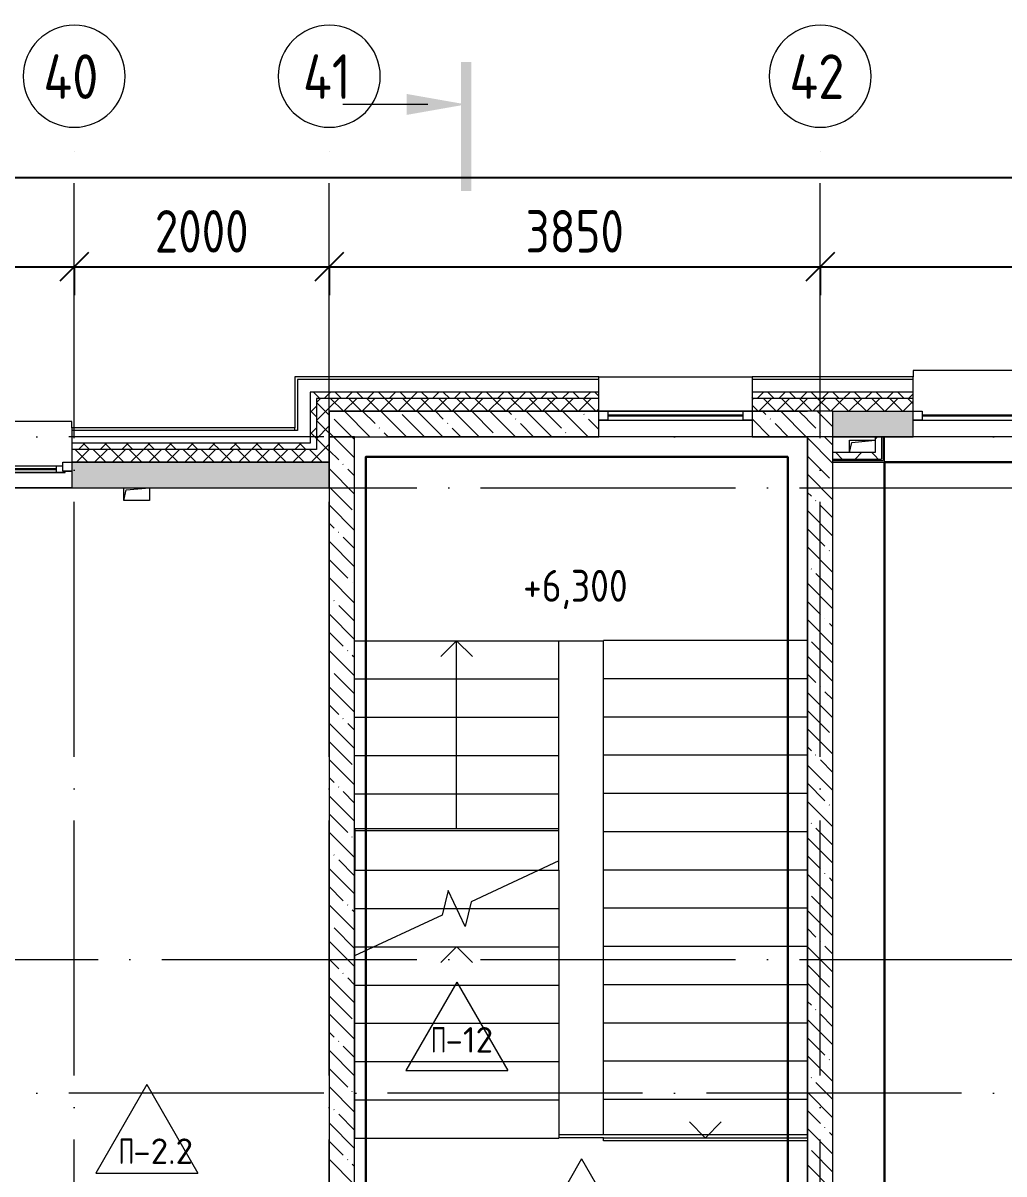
# Model space of a CAD drawing. Header units: millimetres. Extents: x -592259 to 288321, y -552984 to 293768.
# Drawn here: x 162151 to 169844, y -205564 to -196536 of the extents above; entities that cross this region are included whole.
import ezdxf

# ---------------------------------------------------------------- set-up
doc = ezdxf.new("R2010")
doc.units = ezdxf.units.MM
doc.linetypes.add('ADSK_Линия сетки', pattern=[2500, 2000, -250, 0, -250])
doc.linetypes.add('ADSK_Скрыто', pattern=[600, 300, -300])
doc.layers.get('Defpoints').update_dxf_attribs({"color": 250})
for name, color, linetype, lineweight in [('4.5) Штук Гипсовая по ЖБ', 6, 'Continuous', 30), ('4.6) Швы', 6, 'Continuous', 30), ('4.7) Штук. 5 вып 3.7Шт', 6, 'Continuous', 30), ('A-____-____-DIMS', 250, 'Continuous', 9), ('A-DETL-GENF-OTLN', 250, 'Continuous', 5), ('A-FLOR-____-IDEN', 250, 'Continuous', 9), ('A-FLOR-____-OTLN', 250, 'Continuous', 9), ('A-GLAZ-____-MCUT', 250, 'Continuous', 9), ('A-GLAZ-____-OTLN', 250, 'Continuous', 5), ('A-ROOF-___-IDEN', 250, 'Continuous', 9), ('A-ROOF-____-MCUT', 250, 'Continuous', 9), ('A-ROOF-____-OTLN', 250, 'Continuous', 5), ('A-ROOF-FNSH-MCUT', 250, 'Continuous', 9), ('A-WALL-____-MCUT', 250, 'Continuous', 13), ('A-WALL-____-OTLN', 250, 'Continuous', 9), ('A-WALL-____-PATT', 250, 'Continuous', 13), ('A-WALL-FNSH-MCUT', 250, 'Continuous', 13), ('G-____-____-DIMS', 250, 'Continuous', 9), ('G-____-____-SYMB', 250, 'ADSK_Скрыто', 9), ('I-WALL-____-OTLN', 250, 'Continuous', 9), ('S-GRID-____-IDEN', 250, 'Continuous', 9), ('S-GRID-____-OTLN', 250, 'Continuous', 9), ('S-STRS-____-MBND', 250, 'Continuous', 5), ('S-STRS-____-OTLN', 250, 'Continuous', 5)]:
    doc.layers.add(name, color=color, linetype=linetype, lineweight=lineweight)
doc.styles.add('GOST Common', font='', dxfattribs={"width": 0.9, "height": 350})
doc.styles.add('GOST Common_1', font='', dxfattribs={"width": 0.9, "height": 250})
doc.styles.add('ISOCPEUR_2', font='isocpeur.ttf', dxfattribs={"height": 160})
doc.styles.get("Standard").update_dxf_attribs({"font": 'ГОСТ тип А.ttf'})
doc.styles.get('GOST Common').set_extended_font_data('GOST Common')
doc.styles.get('GOST Common_1').set_extended_font_data('GOST Common')
doc.dimstyles.new('А3', dxfattribs={"dimtxt": 333, "dimasz": 222, "dimexe": 222, "dimexo": 111, "dimgap": 111, "dimtad": 1, "dimtoh": 1, "dimdec": 0, "dimrnd": 0.0015, "dimzin": 0, "dimdsep": 46, "dimtxsty": 'Standard', "dimblk": 'OBLIQUE', "dimcen": 0, "dimclrd": 7, "dimclre": 7, "dimclrt": 7, "dimadec": 0, "dimazin": 0, "dimtfac": 1, "dimtdec": 0, "dimtofl": 0, "dimtmove": 0, "dimatfit": 3, "dimfxl": 1, "dimtolj": 1, "dimtzin": 0, "dimarcsym": 0})
pattern_1 = [(135, (28052.9, -258555.93), (-142.5612, -142.5612), []), (135, (28195.47, -258555.93), (-142.5612, -142.5612), [252.016, -50.403, 3.353, -47.05])]
pattern_2 = [(135, (28052.9, -258555.93), (-84.85281, -84.85281), []), (225, (28052.9, -258555.93), (84.85281, -84.85281), [])]
pattern_3 = [(45, (28052.91, -258555.93), (-70.71068, 70.71068), []), (135, (28052.91, -258555.93), (-70.71068, -70.71068), [])]
pattern_4 = [(50, (28052.9, -258555.93), (364.36793, -31.8783), [38.1, -419.1]), (355, (28052.9, -258555.93), (-70.48585, 382.1133), [30.48, -335.28]), (100.451, (28083.27, -258558.6), (293.885, 350.2334), [32.38, -356.18]), (46.184, (28052.9, -258454.33), (542.1585, -84.0858), [57.15, -628.65]), (96.636, (28098.1, -258461.34), (474.8049, 494.8554), [48.57, -534.27]), (351.184, (28052.9, -258454.33), (474.8102, 494.85), [45.72, -502.92]), (21, (28103.7, -258479.73), (303.22847, -204.53046), [38.1, -419.1]), (326, (28103.7, -258479.73), (123.6039, 368.37604), [30.48, -335.28]), (71.451, (28128.97, -258496.77), (426.8341, 163.8427), [32.38, -356.18]), (37.5, (28052.9, -258555.93), (6.17665, 169.11015), [16.764, -314.452, 16.764, -323.596, -336.55]), (37.5, (28052.9, -258555.93), (6.17665, 169.11015), [-671.576, 16.764, -319.786]), (7.5, (28052.9, -258555.93), (133.63888, 200.3615), [16.764, -177.292, 16.764, -306.832, -128.27]), (7.5, (28052.9, -258555.93), (133.63888, 200.3615), [-517.652, 16.764, -111.506]), (327.5, (27939.62, -258555.93), (271.18182, -11.45836), [16.764, -110.236, 16.764, -379.476, -525.78]), (327.5, (27939.62, -258555.93), (271.18182, -11.45836), [-523.24, 16.764, -509.016]), (317.5, (27888.82, -258555.93), (296.2585, 50.85285), [16.764, -148.336, 16.764, -246.38, -373.38]), (317.5, (27888.82, -258555.93), (296.2585, 50.85285), [-428.244, 16.764, -356.616])]
pattern_5 = [(45, (28052.9, -258555.93), (-141.42136, 141.42136), []), (135, (28052.9, -258555.93), (-141.42136, -141.42136), [])]

# ---------------------------------------------------------------- blocks, each defined once
blk = doc.blocks.new('Окно_СКБ_1Ст1 - 120_Окно_СКБ_1Ст_900_ОК6Л-29019250-АР1_Маркировочный план 3 этажа секция 2_3')
at = {"layer": 'A-GLAZ-____-MCUT'}
for p, q in [((-450, -195), (-450, -125)), ((-450, -125), (-380, -125)), ((-380, -125), (-380, -195)), ((380, -155), (-380, -155)), ((-380, -155), (-380, -195)), ((-330, -205), (-330, -155)), ((330, -205), (330, -155)), ((380, -195), (380, -125)), ((380, -125), (450, -125)), ((380, -195), (380, -155)), ((450, -125), (450, -195)), ((-380, -195), (-450, -195)), ((-380, -195), (-400, -195)), ((-400, -195), (-400, -205)), ((-400, -205), (400, -205)), ((400, -205), (-400, -205)), ((450, -195), (380, -195)), ((400, -195), (380, -195)), ((400, -205), (400, -195))]:
    blk.add_line(p, q, dxfattribs=at)
at = {"layer": 'A-GLAZ-____-MCUT', "lineweight": 5}
for p, q in [((-330, -175), (330, -175)), ((330, -185), (-330, -185))]:
    blk.add_line(p, q, dxfattribs=at)
at = {"layer": 'A-GLAZ-____-OTLN'}
for p, q in [((-450, -195), (-400, -195)), ((400, -195), (450, -195))]:
    blk.add_line(p, q, dxfattribs=at)
blk = doc.blocks.new('Окно_СКБ_1Ст1 - 120_Окно_СКБ_1Ст_1200_ОК21-36344877-АР1_Маркировочный план 3 этажа секция 2_3')
at = {"layer": 'A-GLAZ-____-MCUT'}
for p, q in [((-600, -195), (-600, -125)), ((-600, -125), (-530, -125)), ((-530, -125), (-530, -195)), ((530, -195), (530, -125)), ((530, -125), (600, -125)), ((600, -125), (600, -195)), ((-530, -195), (-600, -195)), ((600, -195), (530, -195))]:
    blk.add_line(p, q, dxfattribs=at)
at = {"layer": 'A-GLAZ-____-MCUT', "lineweight": 5}
for p, q in [((530, -155), (-530, -155)), ((530, -165), (-530, -165))]:
    blk.add_line(p, q, dxfattribs=at)
at = {"layer": 'A-GLAZ-____-OTLN'}
for p, q in [((600, -125), (-600, -125)), ((-600, -195), (600, -195))]:
    blk.add_line(p, q, dxfattribs=at)
blk = doc.blocks.new('WNW_Отлив1 - Отлив_металлический 2-V64-АР1_Маркировочный план 3 этажа секция 2_3')
at = {"layer": 'A-GLAZ-____-OTLN'}
for p, q in [((450, 320), (-450, 320)), ((-450, 320), (-450, 270)), ((450, 270), (450, 320))]:
    blk.add_line(p, q, dxfattribs=at)
blk = doc.blocks.new('Окно_СКБ_2Ст1 - Окно_СКБ_2Ст 3300_ОК2-29018964-АР1_Маркировочный план 3 этажа секция 2_3')
at = {"layer": 'A-GLAZ-____-MCUT'}
for p, q in [((-1650, -195), (-1650, -125)), ((-1650, -125), (-1580, -125)), ((-1580, -125), (-1580, -195)), ((750, -195), (750, -125)), ((750, -125), (820, -125)), ((820, -125), (820, -195)), ((1580, -155), (820, -155)), ((820, -155), (820, -195)), ((870, -205), (870, -155)), ((1530, -205), (1530, -155)), ((1580, -195), (1580, -125)), ((1580, -125), (1650, -125)), ((1580, -195), (1580, -155)), ((1650, -125), (1650, -195)), ((-1580, -195), (-1650, -195)), ((820, -195), (750, -195)), ((820, -195), (800, -195)), ((800, -195), (800, -205)), ((800, -205), (1600, -205)), ((1600, -205), (800, -205)), ((1650, -195), (1580, -195)), ((1600, -195), (1580, -195)), ((1600, -205), (1600, -195))]:
    blk.add_line(p, q, dxfattribs=at)
at = {"layer": 'A-GLAZ-____-MCUT', "lineweight": 5}
for p, q in [((750, -155), (-1580, -155)), ((750, -165), (-1580, -165)), ((870, -175), (1530, -175)), ((1530, -185), (870, -185))]:
    blk.add_line(p, q, dxfattribs=at)
at = {"layer": 'A-GLAZ-____-OTLN'}
for p, q in [((-1650, -195), (800, -195)), ((1600, -195), (1650, -195))]:
    blk.add_line(p, q, dxfattribs=at)
blk = doc.blocks.new('WNW_Отлив1 - Отлив_металлический 2-28598290-АР1_Маркировочный план 3 этажа секция 2_3')
at = {"layer": 'A-GLAZ-____-OTLN'}
for p, q in [((1650, 320), (-1650, 320)), ((-1650, 320), (-1650, 270)), ((1650, 270), (1650, 320))]:
    blk.add_line(p, q, dxfattribs=at)
blk = doc.blocks.new('_Wn_-As_OpeningMEP_floor__Rectangular - _Wn_-As_OpeningMEP_floor__Rectangular-V184-АР1_Маркировочный план 3 этажа секция 2_3')
at = {"layer": 'A-DETL-GENF-OTLN', "lineweight": 5}
for p, q in [((-82.3, 82.3), (100, 100)), ((-99.5, 2.5), (-82.3, 82.3))]:
    blk.add_line(p, q, dxfattribs=at)
blk = doc.blocks.new('_Wn_-As_OpeningMEP_floor__Rectangular - _Wn_-As_OpeningMEP_floor__Rectangular-35307840-АР1_Маркировочный план 3 этажа секция 2_3')
at = {"layer": 'A-DETL-GENF-OTLN', "lineweight": 5}
for p, q in [((-82.3, 82.3), (100, 100)), ((-100, 0), (-82.3, 82.3))]:
    blk.add_line(p, q, dxfattribs=at)
blk = doc.blocks.new('Ось сетки - Круг_Ø8 мм-39983606-АР1_Маркировочный план 3 этажа секция 2_3')
at = {"layer": 'S-GRID-____-IDEN'}
for start, end in [(360, 180), (180, 360)]:
    blk.add_arc((0, 0), 4, start, end, dxfattribs=at)
blk = doc.blocks.new('_Oblique')
at = {"color": 0, "linetype": 'ByBlock', "lineweight": -2}
blk.add_line((-0.5, -0.5), (0.5, 0.5), dxfattribs=at)
blk = doc.blocks.new('*D4425')
at = {"layer": 'A-____-____-DIMS', "color": 7, "lineweight": -2, "transparency": 16777216}
for p, q in [((160552.9, -198447.4), (162552.9, -198447.4)), ((160552.9, -198458.4), (160552.9, -198669.4)), ((162552.9, -198458.4), (162552.9, -198669.4))]:
    blk.add_line(p, q, dxfattribs=at)
at = {"layer": 'Defpoints', "color": 0, "transparency": 16777216}
for p in [(160552.9, -198347.4), (162552.9, -198347.4), (162552.9, -198447.4)]:
    blk.add_point(p, dxfattribs=at)
at = {"layer": 'A-____-____-DIMS', "color": 7, "lineweight": -2, "transparency": 16777216, "xscale": 222, "yscale": 222, "zscale": 222, "rotation": 180}
blk.add_blockref('_Oblique', (160552.9, -198447.4), dxfattribs=at)
at = {"layer": 'A-____-____-DIMS', "color": 7, "lineweight": -2, "transparency": 16777216, "xscale": 222, "yscale": 222, "zscale": 222}
blk.add_blockref('_Oblique', (162552.9, -198447.4), dxfattribs=at)
at = {"layer": 'A-____-____-DIMS', "color": 7, "transparency": 16777216, "insert": (161552.9, -198169.9), "char_height": 333, "width": 2.483, "attachment_point": 5}
blk.add_mtext('\\A1;2000', dxfattribs=at)
blk = doc.blocks.new('*D4426')
at = {"layer": 'A-____-____-DIMS', "color": 7, "lineweight": -2, "transparency": 16777216}
for p, q in [((162552.9, -198447.4), (164552.9, -198447.4)), ((162552.9, -198458.4), (162552.9, -198669.4)), ((164552.9, -198458.4), (164552.9, -198669.4))]:
    blk.add_line(p, q, dxfattribs=at)
at = {"layer": 'Defpoints', "color": 0, "transparency": 16777216}
for p in [(162552.9, -198347.4), (164552.9, -198347.4), (164552.9, -198447.4)]:
    blk.add_point(p, dxfattribs=at)
at = {"layer": 'A-____-____-DIMS', "color": 7, "lineweight": -2, "transparency": 16777216, "xscale": 222, "yscale": 222, "zscale": 222, "rotation": 180}
blk.add_blockref('_Oblique', (162552.9, -198447.4), dxfattribs=at)
at = {"layer": 'A-____-____-DIMS', "color": 7, "lineweight": -2, "transparency": 16777216, "xscale": 222, "yscale": 222, "zscale": 222}
blk.add_blockref('_Oblique', (164552.9, -198447.4), dxfattribs=at)
at = {"layer": 'A-____-____-DIMS', "color": 7, "transparency": 16777216, "insert": (163552.9, -198169.9), "char_height": 333, "width": 2.483, "attachment_point": 5}
blk.add_mtext('\\A1;2000', dxfattribs=at)
blk = doc.blocks.new('*D4427')
at = {"layer": 'A-____-____-DIMS', "color": 7, "lineweight": -2, "transparency": 16777216}
for p, q in [((164552.9, -198447.4), (168402.9, -198447.4)), ((164552.9, -198458.4), (164552.9, -198669.4)), ((168402.9, -198458.4), (168402.9, -198669.4))]:
    blk.add_line(p, q, dxfattribs=at)
at = {"layer": 'Defpoints', "color": 0, "transparency": 16777216}
for p in [(164552.9, -198347.4), (168402.9, -198347.4), (168402.9, -198447.4)]:
    blk.add_point(p, dxfattribs=at)
at = {"layer": 'A-____-____-DIMS', "color": 7, "lineweight": -2, "transparency": 16777216, "xscale": 222, "yscale": 222, "zscale": 222, "rotation": 180}
blk.add_blockref('_Oblique', (164552.9, -198447.4), dxfattribs=at)
at = {"layer": 'A-____-____-DIMS', "color": 7, "lineweight": -2, "transparency": 16777216, "xscale": 222, "yscale": 222, "zscale": 222}
blk.add_blockref('_Oblique', (168402.9, -198447.4), dxfattribs=at)
at = {"layer": 'A-____-____-DIMS', "color": 7, "transparency": 16777216, "insert": (166477.9, -198169.9), "char_height": 333, "width": 2.483, "attachment_point": 5}
blk.add_mtext('\\A1;3850', dxfattribs=at)
blk = doc.blocks.new('*D4428')
at = {"layer": 'A-____-____-DIMS', "color": 7, "lineweight": -2, "transparency": 16777216}
for p, q in [((168402.9, -198447.4), (173302.9, -198447.4)), ((168402.9, -198458.4), (168402.9, -198669.4)), ((173302.9, -198458.4), (173302.9, -198669.4))]:
    blk.add_line(p, q, dxfattribs=at)
at = {"layer": 'Defpoints', "color": 0, "transparency": 16777216}
for p in [(168402.9, -198347.4), (173302.9, -198347.4), (173302.9, -198447.4)]:
    blk.add_point(p, dxfattribs=at)
at = {"layer": 'A-____-____-DIMS', "color": 7, "lineweight": -2, "transparency": 16777216, "xscale": 222, "yscale": 222, "zscale": 222, "rotation": 180}
blk.add_blockref('_Oblique', (168402.9, -198447.4), dxfattribs=at)
at = {"layer": 'A-____-____-DIMS', "color": 7, "lineweight": -2, "transparency": 16777216, "xscale": 222, "yscale": 222, "zscale": 222}
blk.add_blockref('_Oblique', (173302.9, -198447.4), dxfattribs=at)
at = {"layer": 'A-____-____-DIMS', "color": 7, "transparency": 16777216, "insert": (170852.9, -198169.9), "char_height": 333, "width": 2.567, "attachment_point": 5}
blk.add_mtext('\\A1;4900', dxfattribs=at)
blk = doc.blocks.new('*D4431')
at = {"layer": 'A-____-____-DIMS', "color": 7, "lineweight": -2, "transparency": 16777216}
for p, q in [((97202.9, -197747.4), (180802.9, -197747.4)), ((97202.9, -197758.4), (97202.9, -197969.4)), ((180802.9, -197758.4), (180802.9, -197969.4))]:
    blk.add_line(p, q, dxfattribs=at)
at = {"layer": 'Defpoints', "color": 0, "transparency": 16777216}
for p in [(97202.9, -197647.4), (180802.9, -197647.4), (180802.9, -197747.4)]:
    blk.add_point(p, dxfattribs=at)
at = {"layer": 'A-____-____-DIMS', "color": 7, "lineweight": -2, "transparency": 16777216, "xscale": 222, "yscale": 222, "zscale": 222, "rotation": 180}
blk.add_blockref('_Oblique', (97202.9, -197747.4), dxfattribs=at)
at = {"layer": 'A-____-____-DIMS', "color": 7, "lineweight": -2, "transparency": 16777216, "xscale": 222, "yscale": 222, "zscale": 222}
blk.add_blockref('_Oblique', (180802.9, -197747.4), dxfattribs=at)
at = {"layer": 'A-____-____-DIMS', "color": 7, "transparency": 16777216, "insert": (139002.9, -197469.9), "char_height": 333, "width": 3.104, "attachment_point": 5}
blk.add_mtext('\\A1;83600', dxfattribs=at)
blk = doc.blocks.new('AAR_СКБ_Марка_Перекрытия - Марка пола-17325028-АР1_Маркировочный план 3 этажа секция 2_3')
at = {"layer": 'A-FLOR-____-IDEN'}
for p, q in [((0, 6.932), (-4.002, 0)), ((0, 6.932), (4.002, 0)), ((-4.002, 0), (4.002, 0))]:
    blk.add_line(p, q, dxfattribs=at)
blk = doc.blocks.new('Разрез - Номер вида спереди_3_5 мм-32550530-АР1_Маркировочный план 3 этажа секция 2_3')
at = {"layer": 'G-____-____-SYMB', "linetype": 'Continuous'}
for points in [[(9.798, 0.404), (9.798, -0.394), (-0.333, -0.394), (-0.333, 0.404)], [(2.176, -4.675), (3, 0), (3.824, -4.675)]]:
    blk.add_hatch(color=256, dxfattribs=at).paths.add_polyline_path(points)
at = {"layer": 'G-____-____-SYMB', "linetype": 'Continuous', "lineweight": 20}
blk.add_line((3, -3), (3, -9.663), dxfattribs=at)
blk = doc.blocks.new('ADSK_Марка_отделка-ступеней - Типоразмер_ADSK_Марка-39154903-АР1_Маркировочный план 3 этажа секция 2_3')
at = {"layer": 'A-ROOF-___-IDEN'}
for p, q in [((0, 6.225), (-4.002, -0.707)), ((0, 6.225), (4.002, -0.707)), ((-4.002, -0.707), (4.002, -0.707))]:
    blk.add_line(p, q, dxfattribs=at)

msp = doc.modelspace()

# ---------------------------------------------------------------- hatches: boundary and pattern name
at = {"layer": 'A-WALL-____-PATT', "lineweight": 15}
h = msp.add_hatch(dxfattribs=at)
h.set_pattern_fill('FP_48', color=256, style=0, pattern_type=2)
h.set_pattern_definition(pattern_2)
h.paths.add_polyline_path([(164452.8838, -199880.928), (164452.8838, -199430.9286), (164402.8838, -199430.9286), (164402.8839, -199830.9281)])
h.paths.add_polyline_path([(164402.8838, -199880.9286), (164452.8838, -199880.928), (164402.8839, -199830.9281)])
h = msp.add_hatch(dxfattribs=at)
h.set_pattern_fill('FP_48', color=256, style=0, pattern_type=2)
h.set_pattern_definition(pattern_2)
h.paths.add_polyline_path([(181152.9057, -199480.9286), (181152.8838, -199430.9286), (172431.9051, -199430.9286), (172431.9051, -199480.9286), (181102.9057, -199480.9286)])
h.paths.add_polyline_path([(169120.9935, -199480.9286), (169131.9051, -199480.9286), (169131.9051, -199430.9286), (167867.9057, -199430.9286), (167867.9057, -199480.9286), (168783.0927, -199480.9286)])
h.paths.add_polyline_path([(165884.5643, -199480.9286), (166667.9057, -199480.9286), (166667.9057, -199430.9286), (164452.8838, -199430.9286), (164452.8838, -199480.9286), (164761.7016, -199480.9286)])
h = msp.add_hatch(dxfattribs=at)
h.set_pattern_fill('FP_49', color=256, style=0, pattern_type=2)
h.set_pattern_definition(pattern_3)
h.paths.add_polyline_path([(164452.8838, -199980.928), (164551.9057, -199979.9499), (164552.8838, -199480.9286), (164452.8838, -199480.9286), (164452.8839, -199880.9282)])
h = msp.add_hatch(dxfattribs=at)
h.set_pattern_fill('FP_49', color=256, style=0, pattern_type=2)
h.set_pattern_definition(pattern_3)
h.paths.add_polyline_path([(173102.8838, -199580.9286), (181102.9057, -199580.9286), (181102.8838, -199480.9286), (172431.9051, -199480.9286), (172431.9051, -199580.9286), (172992.8838, -199580.9286)])
h.paths.add_polyline_path([(169120.9935, -199580.9286), (169131.9051, -199580.9286), (169131.9051, -199480.9286), (167867.9057, -199480.9286), (167867.9057, -199580.9286), (168783.0927, -199580.9286)])
h.paths.add_polyline_path([(164751.9057, -199580.9286), (166667.9057, -199580.9286), (166667.9057, -199480.9286), (164552.8838, -199480.9286), (164552.9057, -199580.9276), (164751.4057, -199580.9286)])
h = msp.add_hatch(dxfattribs=at)
h.set_pattern_fill('FP_19', color=256, style=0, pattern_type=2)
h.set_pattern_definition(pattern_1)
h.paths.add_polyline_path([(164728.2838, -199780.9286), (166667.9057, -199780.9286), (166667.9057, -199580.9286), (164552.9057, -199580.9286), (164552.9057, -199780.9286), (164689.6557, -199780.9286)])
h.paths.add_polyline_path([(168302.3838, -199780.9286), (168302.9057, -199780.9286), (168301.8838, -199580.9286), (167867.9057, -199580.9286), (167867.9057, -199780.9286), (168301.8838, -199780.9286)])
h = msp.add_hatch(dxfattribs=at)
h.set_pattern_fill('FP_19', color=256, style=0, pattern_type=2)
h.set_pattern_definition(pattern_1)
h.paths.add_polyline_path([(168500.129, -208560.928), (168502.9057, -208560.928), (168502.3838, -208310.928), (168302.9057, -208310.928), (168302.9057, -208460.928), (168402.9057, -208460.928), (168402.9057, -208560.928)])
h.paths.add_polyline_path([(168502.9057, -206670.928), (168502.3838, -199580.9286), (168302.9057, -199580.9286), (168302.9057, -206670.928), (168502.3838, -206670.928)])
h = msp.add_hatch(dxfattribs=at)
h.set_pattern_fill('FP_124', color=256, style=0, pattern_type=2)
h.set_pattern_definition(pattern_4)
h.paths.add_polyline_path([(173102.8838, -199780.9286), (173102.8838, -199580.9286), (172431.9051, -199580.9286), (172431.9051, -199780.9286), (172992.8838, -199780.9286)])
h.paths.add_polyline_path([(173502.8838, -199780.9286), (180602.8838, -199780.9286), (180602.8838, -199580.9286), (173502.8838, -199580.9286)])
h.paths.add_polyline_path([(168783.0927, -199780.9286), (169131.9051, -199780.9286), (169131.9051, -199580.9286), (168502.9057, -199580.9286), (168502.9057, -199780.9286), (168768.8205, -199780.9286)])
h = msp.add_hatch(dxfattribs=at)
h.set_pattern_fill('FP_19', color=256, style=0, pattern_type=2)
h.set_pattern_definition(pattern_1)
h.paths.add_polyline_path([(164551.9057, -208460.928), (164751.9057, -208460.928), (164751.4057, -199780.9286), (164551.9057, -199780.9286), (164551.9057, -208320.6205)])
h = msp.add_hatch(dxfattribs=at)
h.set_pattern_fill('FP_52', color=256, style=0, pattern_type=2)
h.set_pattern_definition(pattern_5)
h.paths.add_polyline_path([(168882.84, -199955.9286), (168882.84, -199780.9286), (168832.84, -199780.9286), (168832.84, -199955.9286)])
h = msp.add_hatch(dxfattribs=at)
h.set_pattern_fill('FP_48', color=256, style=0, pattern_type=2)
h.set_pattern_definition(pattern_2)
h.paths.add_polyline_path([(164402.8838, -199880.9286), (164402.8838, -199830.9286), (162532.9057, -199830.9286), (162532.9057, -199880.9286), (164395.7409, -199880.9286)])
h.paths.add_polyline_path([(161232.8838, -199880.9286), (161632.9057, -199880.9286), (161632.8838, -199830.9295), (160432.9057, -199830.9286), (160432.9057, -199880.9286), (160673.4748, -199880.9286)])
h.paths.add_polyline_path([(159532.9057, -199880.9286), (159532.9057, -199830.9286), (158322.8838, -199830.9286), (158322.8838, -199880.9286)])
h.paths.add_polyline_path([(154102.9052, -199880.9286), (155302.9057, -199880.9286), (155302.9057, -199830.9286), (154102.9052, -199830.9286)])
h.paths.add_polyline_path([(156422.8856, -199880.9286), (157422.8838, -199880.9286), (157422.8838, -199830.9286), (156202.9057, -199830.9286), (156202.9057, -199880.9286)])
h.paths.add_polyline_path([(152402.8838, -199880.9286), (153202.9052, -199880.9286), (153202.9052, -199830.9286), (152002.9052, -199830.9286), (152002.9159, -199880.9281)])
h.paths.add_polyline_path([(151102.9052, -199880.9286), (151102.9052, -199830.9286), (149122.9057, -199830.9286), (149122.9057, -199880.9286), (149860.6508, -199880.9286)])
h.paths.add_polyline_path([(148222.9057, -199880.9286), (148222.9057, -199830.9286), (147222.9063, -199830.9286), (147222.9063, -199880.9286)])
h.paths.add_polyline_path([(146322.9063, -199880.9286), (146322.9063, -199830.9286), (141893.8838, -199830.9286), (141893.8838, -199880.9286), (145652.8838, -199880.9286)])
h = msp.add_hatch(dxfattribs=at)
h.set_pattern_fill('FP_49', color=256, style=0, pattern_type=2)
h.set_pattern_definition(pattern_3)
h.paths.add_polyline_path([(142302.9057, -199980.928), (146322.9063, -199980.928), (146322.9063, -199880.9286), (141893.8838, -199880.9286), (141893.8838, -199980.928), (142302.8838, -199980.928)])
h.paths.add_polyline_path([(149860.6508, -199980.928), (151102.9052, -199980.928), (151102.9052, -199880.9286), (149122.9057, -199880.9286), (149122.9057, -199980.928)])
h.paths.add_polyline_path([(164402.8838, -199980.928), (164452.8838, -199980.928), (164452.8838, -199880.9286), (162532.9057, -199880.9286), (162532.9057, -199980.928), (164390.383, -199980.928)])
h.paths.add_polyline_path([(152402.8885, -199980.928), (153202.9052, -199980.928), (153202.9052, -199880.9286), (152002.9052, -199880.9286), (152002.9052, -199980.928), (152402.8838, -199980.928)])
h.paths.add_polyline_path([(161632.8861, -199980.928), (161632.9057, -199980.9182), (161632.8728, -199880.9286), (160432.9057, -199880.9286), (160432.9057, -199980.928), (161632.8838, -199980.928)])
h.paths.add_polyline_path([(158322.8838, -199980.928), (159532.9057, -199980.928), (159532.9057, -199880.9286), (158322.8838, -199880.9286)])
h.paths.add_polyline_path([(157022.879, -199980.928), (157422.8838, -199980.928), (157422.8838, -199880.9286), (156202.9057, -199880.9286), (156202.9057, -199980.928), (156622.8838, -199980.928)])
h.paths.add_polyline_path([(148222.9057, -199980.928), (148222.9057, -199880.9286), (147222.9063, -199880.9286), (147222.9063, -199980.928)])
h.paths.add_polyline_path([(155267.0628, -199980.928), (155302.9057, -199980.928), (155302.9057, -199880.9286), (154102.9052, -199880.9286), (154102.9052, -199980.928)])
h = msp.add_hatch(dxfattribs=at)
h.set_pattern_fill('FP_52', color=256, style=0, pattern_type=2)
h.set_pattern_definition(pattern_5)
h.paths.add_polyline_path([(168502.9057, -199955.9286), (168832.84, -199955.9286), (168832.84, -199905.9286), (168502.9057, -199905.9286), (168502.9057, -199908.4286)])
h = msp.add_hatch(dxfattribs=at)
h.set_pattern_fill('FP_124', color=256, style=0, pattern_type=2)
h.set_pattern_definition(pattern_4)
h.paths.add_polyline_path([(145408.9659, -200180.9286), (145652.8838, -200180.3002), (145652.8838, -199980.9286), (142302.8838, -199981.3698), (142302.8838, -200180.9286), (145392.8838, -200180.9286)])
h.paths.add_polyline_path([(159321.8718, -200180.9286), (159532.9057, -200180.9286), (159532.9057, -199980.9286), (158322.8838, -199981.3698), (158322.8838, -200180.9286), (158987.8838, -200180.9286)])
h.paths.add_polyline_path([(160432.9057, -200180.9286), (161232.8838, -200180.9273), (161232.8838, -199980.9286), (160432.9057, -199981.3698), (160432.9057, -200138.9359)])
h.paths.add_polyline_path([(146052.8838, -200180.9286), (146322.9063, -200180.9286), (146322.9063, -199980.9292), (146052.8838, -199981.3698), (146052.8838, -200176.111)])
h.paths.add_polyline_path([(147222.9063, -200180.9286), (148222.9057, -200180.9286), (148222.9057, -199980.9286), (147222.9063, -199981.3698), (147222.9063, -200163.8574)])
h.paths.add_polyline_path([(149122.9057, -200180.9286), (151102.9052, -200180.9286), (151102.9052, -199980.9286), (149122.9057, -199981.3698), (149122.9057, -200143.9588)])
h.paths.add_polyline_path([(141902.8838, -200180.9286), (141902.8838, -199980.9286), (141852.9057, -199981.3698), (141852.9057, -200180.9286)])
h.paths.add_polyline_path([(152402.8838, -200180.9286), (153202.9052, -200180.9286), (153202.9052, -199980.9286), (152402.8838, -199981.3698), (152402.8838, -200109.6076)])
h.paths.add_polyline_path([(154102.9052, -200180.9286), (155302.9057, -200180.9286), (155302.9057, -199980.9286), (154102.9052, -199981.3698), (154102.9052, -200091.8034)])
h.paths.add_polyline_path([(156202.9057, -200180.9286), (157022.8838, -200180.9286), (157022.8838, -199980.9286), (156202.9057, -199981.3698), (156202.9057, -200069.8101)])
h.paths.add_polyline_path([(162920.4834, -200180.9286), (164551.9057, -200180.1879), (164551.9057, -199980.9286), (162532.9057, -199981.3698), (162532.9057, -200180.9286)])
h.paths.add_polyline_path([(141452.9057, -200180.9286), (141452.9057, -199980.9286), (137152.9516, -199981.3698), (137152.9516, -200180.9286), (140399.4299, -200180.9286)])

# ---------------------------------------------------------------- linework, layer by layer
at = {"layer": '4.5) Штук Гипсовая по ЖБ'}
for p, q in [((168907.84, -208662.7025), (168907.84, -199980.9286)), ((168907.84, -199980.9286), (172847.6512, -199980.9286))]:
    msp.add_line(p, q, dxfattribs=at)
at = {"layer": '4.6) Швы'}
msp.add_lwpolyline([(169514.1, -199980.9286), (168907.84, -199980.9286)], dxfattribs=at)
at = {"layer": '4.7) Штук. 5 вып 3.7Шт'}
msp.add_lwpolyline([(164838.715, -208371.218), (168148.2064, -208371.218), (168148.2064, -199939.7115), (164838.715, -199939.7115)], close=True, dxfattribs=at)
at = {"layer": 'A-FLOR-____-OTLN', "lineweight": 5}
for p, q in [((168632.8838, -199905.9286), (168632.8838, -199808.4286)), ((168632.8838, -199808.4286), (168832.84, -199808.4286)), ((162942.8838, -200280.9286), (162942.8838, -200180.9286)), ((163142.8838, -200180.9286), (163142.8838, -200280.9286)), ((163142.8838, -200280.9286), (162942.8838, -200280.9286)), ((168302.3838, -205255.9292), (166352.9057, -205255.9292)), ((166702.3838, -205280.9292), (166352.9057, -205280.9292))]:
    msp.add_line(p, q, dxfattribs=at)
at = {"layer": 'A-ROOF-____-MCUT', "color": 7, "lineweight": 13}
for p, q in [((166352.9057, -202856.9292), (164752.9057, -202856.9292)), ((164752.9057, -202856.9292), (164752.9057, -202872.9292)), ((166352.9057, -202872.9292), (164752.9057, -202872.9292)), ((166352.9057, -202872.9292), (166352.9057, -202856.9292))]:
    msp.add_line(p, q, dxfattribs=at)
at = {"layer": 'A-ROOF-____-OTLN'}
for p, q in [((166702.3838, -203179.9292), (166702.3838, -201379.9292)), ((168302.3838, -201379.9292), (166702.3838, -201379.9292)), ((168302.3838, -201679.9292), (166702.3838, -201679.9292)), ((168302.3838, -201979.9292), (166702.3838, -201979.9292)), ((168302.3838, -202279.9292), (166702.3838, -202279.9292)), ((168302.3838, -202579.9292), (166702.3838, -202579.9292)), ((168302.3838, -202879.9292), (166702.3838, -202879.9292)), ((164752.9057, -205281.9292), (164752.9057, -203181.9292)), ((166352.9057, -203181.9292), (166352.9057, -205281.9292)), ((166702.3838, -205255.9292), (166702.3838, -203179.9292)), ((168302.3838, -203179.9292), (166702.3838, -203179.9292)), ((164752.9057, -203481.9292), (166352.9057, -203481.9292)), ((168302.3838, -203479.9292), (166702.3838, -203479.9292)), ((164752.9057, -203781.9292), (166352.9057, -203781.9292)), ((168302.3838, -203779.9292), (166702.3838, -203779.9292)), ((164752.9057, -204081.9292), (166352.9057, -204081.9292)), ((168302.3838, -204079.9292), (166702.3838, -204079.9292)), ((164752.9057, -204381.9292), (166352.9057, -204381.9292)), ((168302.3838, -204379.9292), (166702.3838, -204379.9292)), ((164752.9057, -204681.9292), (166352.9057, -204681.9292)), ((168302.3838, -204679.9292), (166702.3838, -204679.9292)), ((164752.9057, -204981.9292), (166352.9057, -204981.9292)), ((168302.3838, -204979.9292), (166702.3838, -204979.9292)), ((164752.9057, -205281.9292), (166352.9057, -205281.9292)), ((166702.3838, -205304.9292), (166702.3838, -205279.9292)), ((166702.3838, -205279.9292), (168302.3838, -205279.9292)), ((168302.3838, -205279.9292), (168302.3838, -205304.9292)), ((168302.3838, -205304.9292), (166702.3838, -205304.9292))]:
    msp.add_line(p, q, dxfattribs=at)
at = {"layer": 'A-ROOF-FNSH-MCUT', "color": 10, "lineweight": 5}
for p, q in [((164752.9057, -202872.9292), (164752.9057, -203181.9292)), ((166352.9057, -203181.9292), (166352.9057, -202872.9292)), ((164752.9057, -203181.9292), (166352.9057, -203181.9292))]:
    msp.add_line(p, q, dxfattribs=at)
at = {"layer": 'A-WALL-____-MCUT', "lineweight": 15}
for p, q in [((166667.9057, -199330.9286), (164302.8838, -199330.9286)), ((164302.8838, -199330.9286), (164302.8838, -199730.9286)), ((169131.9051, -199330.9286), (167867.9057, -199330.9286)), ((164302.8838, -199730.9286), (162532.9057, -199730.9286)), ((164282.8838, -199730.9286), (164282.8838, -199710.9286)), ((168895.34, -199780.9286), (168895.34, -199968.4286)), ((168499.8619, -199968.4286), (168895.34, -199968.4286))]:
    msp.add_line(p, q, dxfattribs=at)
at = {"layer": 'A-WALL-____-MCUT', "color": 10, "lineweight": 15}
for p, q in [((166667.9057, -199430.9286), (166667.9057, -199330.9286)), ((167867.9057, -199330.9286), (167867.9057, -199430.9286)), ((169131.9051, -199430.9286), (169131.9051, -199330.9286)), ((166667.9057, -199580.9286), (166667.9057, -199480.9286)), ((167867.9057, -199480.9286), (167867.9057, -199580.9286)), ((169131.9051, -199580.9286), (169131.9051, -199480.9286)), ((164552.8838, -199980.9286), (164552.8838, -199580.9286)), ((162532.9057, -199730.9286), (162532.9057, -199830.9286)), ((162532.9057, -199880.9286), (162532.9057, -199980.9286)), ((164452.8838, -199980.9286), (164552.8838, -199980.9286))]:
    msp.add_line(p, q, dxfattribs=at)
at = {"layer": 'A-WALL-____-MCUT', "color": 7, "lineweight": 15}
for p, q in [((166667.9057, -199430.9286), (164402.8838, -199430.9286)), ((164402.8838, -199430.9286), (164402.8838, -199830.9286)), ((166667.9057, -199480.9286), (164452.8838, -199480.9286)), ((164452.8838, -199480.9286), (164452.8838, -199880.9286)), ((166667.9057, -199480.9286), (166667.9057, -199430.9286)), ((167867.9057, -199430.9286), (167867.9057, -199480.9286)), ((169131.9051, -199430.9286), (167867.9057, -199430.9286)), ((169131.9051, -199480.9286), (167867.9057, -199480.9286)), ((169131.9051, -199480.9286), (169131.9051, -199430.9286)), ((164552.8838, -199580.9286), (166667.9057, -199580.9286)), ((167867.9057, -199580.9286), (168302.9057, -199580.9286)), ((168502.9057, -199580.9286), (169131.9051, -199580.9286)), ((169131.9051, -199780.9286), (169131.9051, -199580.9286)), ((168502.9057, -199780.9286), (169131.9051, -199780.9286)), ((168882.84, -199780.9286), (168832.84, -199780.9286)), ((168832.84, -199780.9286), (168832.84, -199905.9286)), ((168882.84, -199780.9286), (168882.84, -199955.9286)), ((162532.9057, -199830.9286), (162532.9057, -199880.9286)), ((164402.8838, -199830.9286), (162532.9057, -199830.9286)), ((164452.8838, -199880.9286), (162532.9057, -199880.9286)), ((168832.84, -199905.9286), (168499.8619, -199905.9286)), ((168499.8619, -199905.9286), (168499.8619, -199955.9286)), ((168499.8619, -199955.9286), (168882.84, -199955.9286)), ((162532.9057, -199980.9286), (162532.9057, -200180.9286)), ((164552.9057, -199980.9286), (162532.9057, -199980.9286)), ((162532.9057, -199980.9286), (164452.8838, -199980.9286)), ((164552.9057, -200180.9286), (164552.9057, -199980.9286)), ((162532.9057, -200180.9286), (164552.9057, -200180.9286))]:
    msp.add_line(p, q, dxfattribs=at)
at = {"layer": 'A-WALL-____-MCUT', "color": 250, "lineweight": 15}
for p, q in [((164552.9057, -199580.9286), (164552.9057, -199780.9286)), ((166667.9057, -199580.9286), (164552.9057, -199580.9286)), ((166667.9057, -199780.9286), (166667.9057, -199580.9286)), ((167867.9057, -199580.9286), (167867.9057, -199780.9286)), ((168302.9057, -199580.9286), (167867.9057, -199580.9286)), ((168502.9057, -199580.9286), (168302.9057, -199580.9286)), ((168502.9057, -206640.928), (168502.9057, -199580.9286)), ((164751.9057, -199780.9286), (164551.9057, -199780.9286)), ((164551.9057, -199780.9286), (164551.9057, -205905.926)), ((164552.9057, -199780.9286), (166667.9057, -199780.9286)), ((164751.9057, -208460.928), (164751.9057, -199780.9286)), ((167867.9057, -199780.9286), (168302.9057, -199780.9286)), ((168302.9057, -199780.9286), (168302.9057, -206640.928))]:
    msp.add_line(p, q, dxfattribs=at)
at = {"layer": 'A-WALL-____-OTLN', "lineweight": 5}
for p, q in [((166667.9057, -199310.9286), (167867.9057, -199310.9286)), ((167867.9057, -199580.9286), (166667.9057, -199580.9286))]:
    msp.add_line(p, q, dxfattribs=at)
at = {"layer": 'A-WALL-FNSH-MCUT', "lineweight": 15}
for p, q in [((166667.9057, -199310.9286), (164282.8838, -199310.9286)), ((164282.8838, -199310.9286), (164282.8838, -199710.9286)), ((166667.9057, -199330.9286), (166667.9057, -199310.9286)), ((169131.9051, -199310.9286), (167867.9057, -199310.9286)), ((167867.9057, -199310.9286), (167867.9057, -199330.9286)), ((169131.9051, -199330.9286), (169131.9051, -199310.9286)), ((164282.8838, -199710.9286), (162532.9057, -199710.9286)), ((162532.9057, -199710.9286), (162532.9057, -199730.9286)), ((168907.84, -199780.9286), (168882.84, -199780.9286)), ((168907.84, -199980.9286), (168907.84, -199780.9286)), ((168499.8619, -199955.9286), (168499.8619, -199980.9286)), ((168499.8619, -199980.9286), (168907.84, -199980.9286))]:
    msp.add_line(p, q, dxfattribs=at)
at = {"layer": 'I-WALL-____-OTLN', "lineweight": 15}
for p, q in [((166667.9057, -199580.9286), (167867.9057, -199580.9286)), ((167867.9057, -199780.9286), (166667.9057, -199780.9286)), ((168302.3838, -205279.9292), (168302.3838, -199780.9286)), ((172431.9051, -199780.9286), (169131.9051, -199780.9286)), ((162532.9057, -200180.9286), (161632.9057, -200180.9286)), ((168302.3838, -206640.928), (168302.3838, -205304.9292))]:
    msp.add_line(p, q, dxfattribs=at)
at = {"layer": 'S-GRID-____-OTLN', "linetype": 'ADSK_Линия сетки'}
for p, q in [((162552.9057, -262294.7691), (162552.9057, -197353.9241)), ((164552.9057, -262294.7685), (164552.9057, -197353.9241)), ((168402.9057, -262294.7685), (168402.9057, -197353.9241)), ((184510.8783, -199780.9286), (127372.9057, -199780.9286)), ((93236.8325, -200180.9286), (181748.3453, -200180.9286)), ((93236.8325, -203880.9286), (184856.9445, -203880.9286)), ((184510.8783, -204930.9286), (127372.9057, -204930.9286))]:
    msp.add_line(p, q, dxfattribs=at)
at = {"layer": 'S-STRS-____-MBND'}
for p, q in [((166351.8837, -203107.8831), (165665.1722, -203428.1019)), ((165485.8496, -203339.3186), (165438.5953, -203533.7565)), ((165617.9178, -203622.5398), (165485.8496, -203339.3186)), ((165665.1722, -203428.1019), (165617.9178, -203622.5398)), ((165438.5953, -203533.7565), (164751.8838, -203853.9753))]:
    msp.add_line(p, q, dxfattribs=at)
at = {"layer": 'S-STRS-____-OTLN'}
for p, q in [((168301.8838, -201379.9292), (168301.8838, -199780.9286)), ((164751.9057, -201380.9292), (166351.9057, -201380.9292)), ((164751.9057, -201380.9292), (166351.9057, -201380.9292)), ((166351.9057, -201380.9292), (166701.8838, -201380.9292)), ((166351.9057, -201680.9292), (166351.9057, -201380.9292)), ((166701.8838, -201380.9292), (166701.8838, -201680.9292)), ((164751.9057, -201680.9292), (166351.9057, -201680.9292)), ((164751.9057, -201680.9292), (166351.9057, -201680.9292)), ((166351.9057, -201980.9292), (166351.9057, -201680.9292)), ((166701.8838, -201680.9292), (166701.8838, -201980.9292)), ((164751.9057, -201980.9292), (166351.9057, -201980.9292)), ((164751.9057, -201980.9292), (166351.9057, -201980.9292)), ((166351.9057, -202280.9292), (166351.9057, -201980.9292)), ((166701.8838, -201980.9292), (166701.8838, -202280.9292)), ((164751.9057, -202280.9292), (166351.9057, -202280.9292)), ((164751.9057, -202280.9292), (166351.9057, -202280.9292)), ((166351.9057, -202580.9292), (166351.9057, -202280.9292)), ((166701.8838, -202280.9292), (166701.8838, -202580.9292)), ((164751.9057, -202580.9292), (166351.9057, -202580.9292)), ((164751.9057, -202580.9292), (166351.9057, -202580.9292)), ((166351.9057, -202856.9292), (166351.9057, -202580.9292)), ((166701.8838, -202580.9292), (166701.8838, -202880.9292)), ((166701.8838, -202880.9292), (166701.8838, -203180.9292)), ((166351.8837, -203180.9292), (166351.8837, -203107.8831)), ((166195.2358, -203180.9292), (166351.8837, -203180.9292)), ((166195.2358, -203180.9292), (166351.8837, -203180.9292)), ((166701.8838, -203180.9292), (166701.8838, -203480.9292)), ((166701.8838, -203480.9292), (166701.8838, -203780.9292)), ((166701.8838, -203780.9292), (166701.8838, -204080.9292)), ((166701.8838, -204080.9292), (166701.8838, -204380.9292)), ((166701.8838, -204380.9292), (166701.8838, -204680.9292)), ((166701.8838, -204680.9292), (166701.8838, -204980.9292)), ((166701.8838, -204980.9292), (166701.8838, -205255.9292))]:
    msp.add_line(p, q, dxfattribs=at)
at = {"layer": 'S-STRS-____-OTLN', "lineweight": 9}
for p, q in [((165551.9057, -201380.9292), (165426.9057, -201505.9292)), ((165551.9057, -201680.9292), (165551.9057, -201380.9292)), ((165551.9057, -201380.9292), (165676.9057, -201505.9292)), ((165551.9057, -201980.9292), (165551.9057, -201680.9292)), ((165551.9057, -202280.9292), (165551.9057, -201980.9292)), ((165551.9057, -202580.9292), (165551.9057, -202280.9292)), ((165551.9057, -202856.9292), (165551.9057, -202580.9292)), ((165550.8837, -203781.9292), (165426.8837, -203905.9292)), ((165552.8837, -203781.9292), (165676.8837, -203905.9292)), ((167500.8838, -205279.9292), (167376.8838, -205155.9292)), ((167502.8838, -205279.9292), (167626.8838, -205155.9292))]:
    msp.add_line(p, q, dxfattribs=at)

# ---------------------------------------------------------------- block references
at = {"layer": 'A-FLOR-____-IDEN', "xscale": 99.99999999999993, "yscale": 99.99999999999993, "zscale": 99.99999999999993}
for p in [(163121.7544, -205556.4111), (166531.7223, -206139.405)]:
    msp.add_blockref('AAR_СКБ_Марка_Перекрытия - Марка пола-17325028-АР1_Маркировочный план 3 этажа секция 2_3', p, dxfattribs=at)
at = {"layer": 'A-GLAZ-____-OTLN'}
for name, p in [('WNW_Отлив1 - Отлив_металлический 2-28598290-АР1_Маркировочный план 3 этажа секция 2_3', (170781.9051, -199580.9286)), ('Окно_СКБ_1Ст1 - 120_Окно_СКБ_1Ст_1200_ОК21-36344877-АР1_Маркировочный план 3 этажа секция 2_3', (167267.9057, -199455.9286)), ('Окно_СКБ_2Ст1 - Окно_СКБ_2Ст 3300_ОК2-29018964-АР1_Маркировочный план 3 этажа секция 2_3', (170781.9051, -199455.9286)), ('WNW_Отлив1 - Отлив_металлический 2-V64-АР1_Маркировочный план 3 этажа секция 2_3', (162082.9057, -199980.9286)), ('_Wn_-As_OpeningMEP_floor__Rectangular - _Wn_-As_OpeningMEP_floor__Rectangular-V184-АР1_Маркировочный план 3 этажа секция 2_3', (168732.8838, -199908.4286)), ('Окно_СКБ_1Ст1 - 120_Окно_СКБ_1Ст_900_ОК6Л-29019250-АР1_Маркировочный план 3 этажа секция 2_3', (162082.9057, -199855.9286)), ('_Wn_-As_OpeningMEP_floor__Rectangular - _Wn_-As_OpeningMEP_floor__Rectangular-35307840-АР1_Маркировочный план 3 этажа секция 2_3', (163042.8838, -200280.9286))]:
    msp.add_blockref(name, p, dxfattribs=at)
at = {"layer": 'A-ROOF-___-IDEN', "xscale": 99.99999999999993, "yscale": 99.99999999999993, "zscale": 99.99999999999993}
msp.add_blockref('ADSK_Марка_отделка-ступеней - Типоразмер_ADSK_Марка-39154903-АР1_Маркировочный план 3 этажа секция 2_3', (165552.9057, -204682.5707), dxfattribs=at)
at = {"layer": 'G-____-____-SYMB', "linetype": 'Continuous', "lineweight": 40, "xscale": 99.99999999999993, "yscale": 99.99999999999993, "zscale": 99.99999999999993, "rotation": 269.9999999999998}
msp.add_blockref('Разрез - Номер вида спереди_3_5 мм-32550530-АР1_Маркировочный план 3 этажа секция 2_3', (165626.1265, -196874.6213), dxfattribs=at)
at = {"layer": 'S-GRID-____-IDEN', "xscale": 99.99999999999993, "yscale": 99.99999999999993, "zscale": 99.99999999999993}
for p in [(162552.9057, -196953.9241), (164552.9057, -196953.9241), (168402.9057, -196953.9241)]:
    msp.add_blockref('Ось сетки - Круг_Ø8 мм-39983606-АР1_Маркировочный план 3 этажа секция 2_3', p, dxfattribs=at)

# ---------------------------------------------------------------- texts
at = {"layer": 'A-FLOR-____-IDEN', "char_height": 200, "attachment_point": 1, "style": 'ISOCPEUR_2'}
for s, insert, width in [('\\fISOCPEUR|b0|i0|c204|p34|;\\W.7;П', (162900.4195, -205285.0253), 140.295312), ('-2.2', (163016.1747, -205285.0253), 420.885937)]:
    msp.add_mtext(s, dxfattribs=dict(at, insert=insert, width=width))
at = {"layer": 'A-ROOF-___-IDEN', "char_height": 200, "attachment_point": 1, "style": 'ISOCPEUR_2'}
for s, insert, width in [('\\fISOCPEUR|b0|i0|c204|p34|;\\W.7;П', (165348.7249, -204411.4832), 140.295312), ('-12', (165464.4801, -204411.4832), 331.096937)]:
    msp.add_mtext(s, dxfattribs=dict(at, insert=insert, width=width))
at = {"layer": 'G-____-____-DIMS', "insert": (166072.9028, -200825.2709), "char_height": 250, "width": 1028.822569, "attachment_point": 1, "line_spacing_factor": 1.022761, "style": 'GOST Common_1'}
msp.add_mtext('+6,300', dxfattribs=at)
at = {"layer": 'S-GRID-____-IDEN', "color": 18, "true_color": 0x000000, "char_height": 350, "attachment_point": 1, "style": 'GOST Common'}
for s, insert, width in [('40', (162310.8751, -196781.3907), 584.430187), ('41', (164346.8751, -196781.3907), 497.847937), ('42', (168160.8751, -196781.3907), 584.430187)]:
    msp.add_mtext(s, dxfattribs=dict(at, insert=insert, width=width))

# ---------------------------------------------------------------- dimensions: what is measured, and where the dimension line sits
at = {"layer": 'A-____-____-DIMS'}
for base, p1, p2, picture, middle in [((180802.9057, -197747.3827), (97202.9057, -197647.3978), (180802.9057, -197647.3978), '*D4431', (139002.9057, -197469.8827)), ((162552.9057, -198447.3827), (160552.9057, -198347.3978), (162552.9057, -198347.3978), '*D4425', (161552.9057, -198169.8827)), ((164552.9057, -198447.3827), (162552.9057, -198347.3978), (164552.9057, -198347.3978), '*D4426', (163552.9057, -198169.8827)), ((168402.9057, -198447.3827), (164552.9057, -198347.3978), (168402.9057, -198347.3978), '*D4427', (166477.9057, -198169.8827)), ((173302.9057, -198447.3827), (168402.9057, -198347.3978), (173302.9057, -198347.3978), '*D4428', (170852.9057, -198169.8827))]:
    dim = msp.add_linear_dim(base=base, p1=p1, p2=p2, dimstyle='А3', dxfattribs=at)
    dim.commit()
    dim.dimension.update_dxf_attribs({"geometry": picture, "text_midpoint": middle})

doc.saveas('drawing.dxf')
